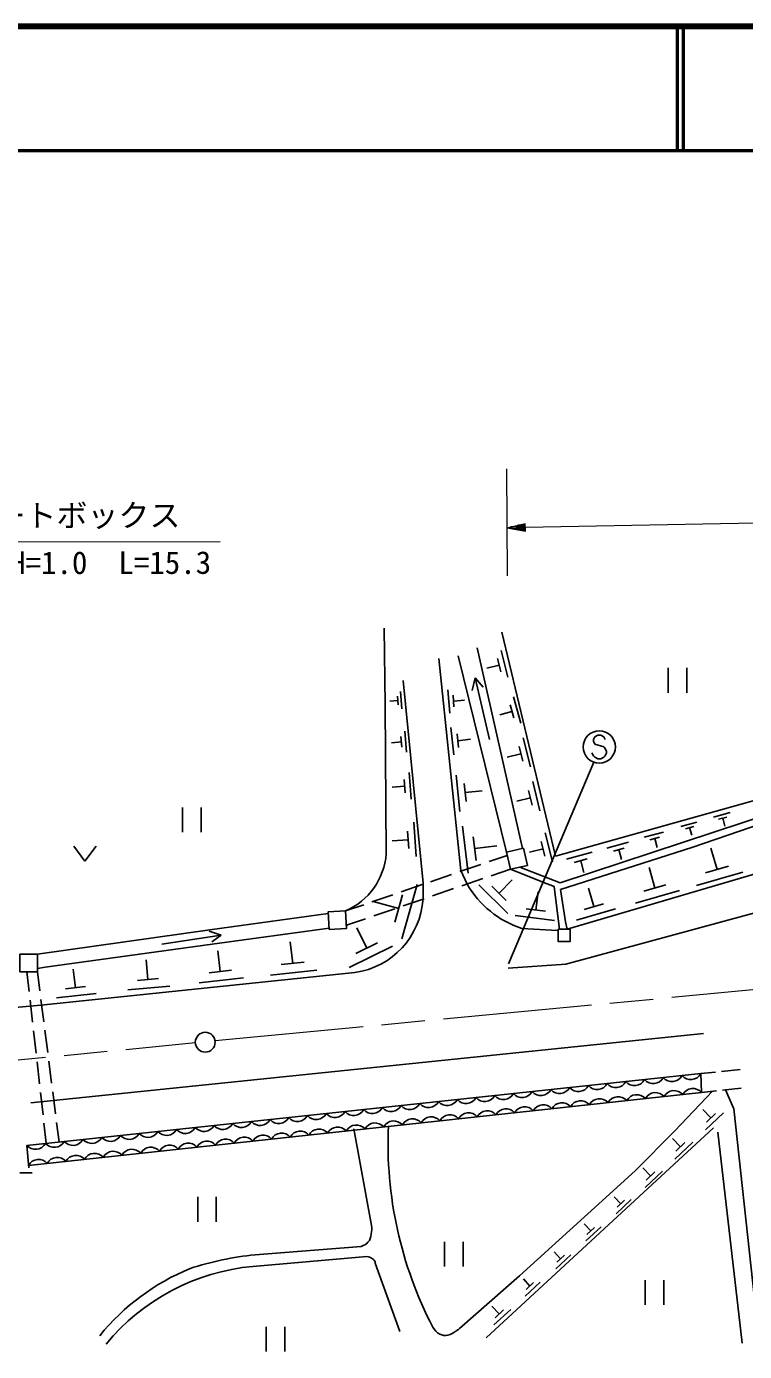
# Model space of a CAD drawing. Units: millimetres, scale not verified. Extents: x 40000 to 680000, y 20000 to 380000.
# Drawn here: x 456272 to 514186, y 273146 to 380000 of the extents above; entities that cross this region are included whole.
import ezdxf
from ezdxf.enums import TextEntityAlignment as Align

# ---------------------------------------------------------------- set-up
doc = ezdxf.new("R2010")
doc.units = ezdxf.units.MM
doc.header["$LTSCALE"] = 1000
doc.linetypes.add('CHAIN', pattern=[18.5, 12, -1.5, 3.5, -1.5])
for name, color, linetype, lineweight in [('M-BGD', 7, 'Continuous', 25), ('M-BMK', 2, 'CHAIN', 13), ('M-BMK-SRVR', 3, 'Continuous', 25), ('M-STR-HTXT', 7, 'Continuous', 13), ('M-STR-STRC', 7, 'Continuous', 25), ('M-STR-STRD', 7, 'Continuous', 25), ('M-TTL', 2, 'Continuous', 140), ('M-TTL-LINE', 7, 'Continuous', 50)]:
    doc.layers.add(name, color=color, linetype=linetype, lineweight=lineweight)
doc.styles.add('ＭＳ ゴシック', font='')
doc.styles.get('ＭＳ ゴシック').set_extended_font_data('MS Gothic')

msp = doc.modelspace()

# ---------------------------------------------------------------- linework, layer by layer
at = {"layer": 'M-BGD'}
for p, q in [((485124, 331484), (485209, 325304)), ((494607, 331146), (498949, 313100)), ((491103, 329235), (494979, 313409)), ((492625, 329901), (496271, 313709)), ((494564, 329674), (495106, 327538)), ((489527, 329029), (491305, 311926)), ((494408, 328498), (493411, 328244)), ((494272, 329032), (494543, 327964)), ((508038, 328271), (508038, 326271)), ((509538, 326271), (509538, 328271)), ((486648, 327251), (488257, 310910)), ((492466, 327477), (492225, 326462)), ((493617, 322491), (492466, 327477)), ((492466, 327477), (493117, 326725)), ((486198, 325995), (486253, 325308)), ((486446, 326361), (486556, 324986)), ((490412, 324631), (490261, 326513)), ((490750, 325132), (490675, 326073)), ((495564, 325950), (496148, 323825)), ((485293, 313281), (485209, 325304)), ((486226, 325652), (485584, 325599)), ((490713, 325602), (491591, 325673)), ((495285, 325302), (495577, 324240)), ((495431, 324771), (494440, 324498)), ((486477, 322734), (486545, 321885)), ((486782, 323185), (486918, 321489)), ((490738, 321253), (490498, 323457)), ((491119, 321852), (490999, 322954)), ((486511, 322310), (485719, 322245)), ((491059, 322403), (492087, 322516)), ((496007, 321935), (496299, 320758)), ((496333, 322640), (496915, 320286)), ((496153, 321346), (495055, 321074)), ((487131, 319848), (487306, 317679)), ((491237, 316700), (490919, 319618)), ((486784, 318729), (485772, 318647)), ((486741, 319271), (486828, 318186)), ((491741, 317493), (491582, 318952)), ((497100, 319100), (497682, 316746)), ((498949, 313100), (518187, 318472)), ((491662, 318223), (493023, 318372)), ((496920, 317807), (495822, 317534)), ((496775, 318395), (497066, 317218)), ((519238, 317525), (499307, 310930)), ((468867, 317019), (468867, 315019)), ((470367, 315019), (470367, 317019)), ((509931, 313789), (519329, 317006)), ((511675, 316245), (513031, 316610)), ((487525, 315839), (487713, 313057)), ((491909, 311708), (491430, 315506)), ((509047, 315475), (510340, 315824)), ((509440, 315304), (510086, 315478)), ((509763, 315391), (509926, 314788)), ((512087, 316065), (512765, 316248)), ((512426, 316156), (512597, 315524)), ((487062, 314411), (485764, 314322)), ((487015, 315106), (487109, 313715)), ((492549, 312753), (492309, 314652)), ((497793, 314275), (498085, 313098)), ((498119, 314980), (498701, 312626)), ((503080, 313738), (504825, 314208)), ((506091, 314622), (507641, 315040)), ((506562, 314417), (507337, 314626)), ((506949, 314521), (507145, 313798)), ((460079, 313895), (460979, 312695)), ((460979, 312695), (461879, 313895)), ((492429, 313703), (494202, 313928)), ((493584, 312658), (495038, 313159)), ((497939, 313687), (496841, 313414)), ((499348, 310402), (509931, 313789)), ((499833, 312862), (501893, 313418)), ((503611, 313506), (504483, 313741)), ((504047, 313624), (504267, 312810)), ((511971, 312006), (511470, 313745)), ((491221, 311844), (492923, 312430)), ((493754, 311504), (495300, 312031)), ((495300, 312031), (497909, 310995)), ((496071, 312211), (499307, 310930)), ((499874, 307212), (519329, 312942)), ((500459, 312589), (501489, 312867)), ((500974, 312728), (501234, 311767)), ((506963, 310528), (506486, 312186)), ((512904, 312274), (511039, 311738)), ((488857, 311029), (490559, 311616)), ((491305, 311926), (491813, 310826)), ((491388, 310697), (493091, 311278)), ((494387, 310096), (495457, 311195)), ((497909, 310995), (498840, 310656)), ((514050, 311796), (510321, 310724)), ((484130, 309400), (485832, 309987)), ((486599, 309966), (485985, 307765)), ((486494, 310215), (488195, 310801)), ((487785, 310820), (486559, 306420)), ((488257, 310910), (488257, 309640)), ((489022, 309890), (490725, 310471)), ((495105, 308478), (492751, 310773)), ((494975, 309522), (493798, 310670)), ((497354, 308748), (497541, 310218)), ((498840, 310656), (499263, 307185)), ((499757, 307799), (499348, 310402)), ((499771, 304391), (520007, 309894)), ((502036, 309026), (501612, 310498)), ((508944, 310328), (505391, 309308)), ((507851, 310784), (506075, 310273)), ((482015, 308671), (483468, 309172)), ((486292, 308865), (484238, 309436)), ((484289, 308276), (485993, 308857)), ((486655, 309083), (488359, 309664)), ((498142, 308647), (496567, 308848)), ((503794, 308849), (500641, 307943)), ((502825, 309253), (501248, 308800)), ((471239, 307185), (480610, 308464)), ((482081, 307522), (483627, 308050)), ((498849, 307916), (495699, 308319)), ((499874, 307212), (499757, 307799)), ((457154, 305191), (471239, 307185)), ((467175, 306001), (471983, 306732)), ((471983, 306732), (471018, 307037)), ((471983, 306732), (471230, 306174)), ((471239, 306000), (480678, 307279)), ((483711, 305667), (482912, 307300)), ((496215, 307270), (499094, 307100)), ((457777, 304137), (471239, 306000)), ((477747, 304448), (477552, 306190)), ((485804, 305822), (482303, 304112)), ((484587, 306095), (482836, 305239)), ((466072, 303140), (465921, 304730)), ((471904, 303792), (471718, 305453)), ((478681, 304551), (476813, 304344)), ((456295, 303777), (456476, 302181)), ((457154, 304046), (457777, 304137)), ((457154, 303777), (457352, 302224)), ((457438, 301089), (482753, 303714)), ((460217, 302481), (460049, 303980)), ((472794, 303891), (471014, 303693)), ((479697, 303908), (475962, 303493)), ((495115, 304052), (499771, 304391)), ((461020, 302570), (459414, 302392)), ((467838, 302619), (464433, 302300)), ((466923, 303220), (465220, 303061)), ((473763, 303277), (470202, 302882)), ((456555, 301486), (456758, 299697)), ((457440, 301529), (457668, 299744)), ((461894, 302017), (458682, 301661)), ((412830, 297056), (457438, 301089)), ((456837, 299002), (457040, 297213)), ((457756, 299049), (457984, 297264)), ((457119, 296517), (457322, 294729)), ((458072, 296569), (458300, 294784)), ((456290, 289768), (510655, 295553)), ((510655, 295553), (511835, 295673)), ((510719, 294030), (510655, 295553)), ((512333, 295724), (513825, 295877)), ((510719, 294030), (456440, 288157)), ((457400, 294033), (457603, 292245)), ((458389, 294089), (458616, 292304)), ((508577, 290929), (511605, 294128)), ((510719, 294030), (511919, 294163)), ((512416, 294218), (513907, 294382)), ((513318, 292707), (512660, 294245)), ((511479, 291986), (510838, 292663)), ((512480, 292382), (511027, 291009)), ((511842, 292329), (511116, 291643)), ((513318, 292707), (515265, 274927)), ((457682, 291549), (457863, 289954)), ((458705, 291609), (458903, 290056)), ((484111, 283305), (482669, 291098)), ((493337, 274250), (511698, 291192)), ((505359, 287712), (508577, 290929)), ((512034, 290828), (513995, 273826)), ((456290, 289768), (456459, 287952)), ((509018, 289644), (508375, 290323)), ((510021, 290040), (508565, 288664)), ((509382, 289988), (508654, 289300)), ((455722, 287558), (456722, 287558)), ((501549, 284240), (505359, 287712)), ((506608, 287307), (505991, 287959)), ((507572, 287688), (506173, 286366)), ((506958, 287637), (506259, 286976)), ((470080, 285616), (470080, 283616)), ((471580, 283616), (471580, 285616)), ((504217, 285066), (503685, 285628)), ((505047, 285395), (503842, 284256)), ((504518, 285351), (503916, 284782)), ((496046, 279245), (501549, 284240)), ((501785, 282874), (501259, 283442)), ((502618, 283193), (501401, 282069)), ((502089, 283156), (501480, 282593)), ((474710, 280938), (483261, 281627)), ((490000, 282000), (490000, 280000)), ((491500, 280000), (491500, 282000)), ((499350, 280625), (498824, 281193)), ((474541, 280007), (483730, 280813)), ((484400, 280281), (486394, 274758)), ((500183, 280944), (498966, 279820)), ((499654, 280907), (499045, 280344)), ((491208, 275001), (496046, 279245)), ((496874, 278427), (496348, 278994)), ((506181, 278900), (506181, 276900)), ((507681, 276900), (507681, 278900)), ((497707, 278745), (496490, 277621)), ((497178, 278708), (496569, 278145)), ((494400, 276182), (493816, 276813)), ((495327, 276536), (493973, 275286)), ((494738, 276495), (494062, 275869)), ((475605, 275146), (475605, 273146)), ((477105, 273146), (477105, 275146))]:
    msp.add_line(p, q, dxfattribs=at)
for points in [[(495300, 312031), (496677, 312352), (496357, 313729), (494979, 313409)], [(480684, 307179), (482096, 307260), (482015, 308671), (480603, 308591)], [(499144, 307212), (499144, 306222), (500134, 306222), (500134, 307212)], [(455739, 305191), (455739, 303777), (457154, 303777), (457154, 305191)]]:
    msp.add_lwpolyline(points, close=True, dxfattribs=at)
for centre, radius, start, end in [((479789, 313725), 5522, 293.77082, 355.38917), ((498686, 314832), 7955, 210.23578, 251.90913), ((481873, 310050), 6397, 277.91389, 356.3283), ((505315, 295508), 921, 220.51514, 331.63214), ((506825, 295669), 921, 220.51514, 331.63214), ((508335, 295830), 921, 220.51514, 331.63214), ((509845, 295990), 921, 220.51514, 331.63214), ((494744, 294384), 921, 220.51514, 331.63214), ((496254, 294544), 921, 220.51514, 331.63214), ((497764, 294705), 921, 220.51514, 331.63214), ((499274, 294866), 921, 220.51514, 331.63214), ((500784, 295026), 921, 220.51514, 331.63214), ((502295, 295187), 921, 220.51514, 331.63214), ((503805, 295348), 921, 220.51514, 331.63214), ((505498, 292944), 919, 40.55052, 151.8003), ((507005, 293107), 919, 40.55052, 151.8003), ((508513, 293270), 919, 40.55052, 151.8003), ((510021, 293433), 919, 40.55052, 151.8003), ((484173, 293259), 921, 220.51514, 331.63214), ((485683, 293419), 921, 220.51514, 331.63214), ((487193, 293580), 921, 220.51514, 331.63214), ((488703, 293741), 921, 220.51514, 331.63214), ((490213, 293902), 921, 220.51514, 331.63214), ((491724, 294062), 921, 220.51514, 331.63214), ((493234, 294223), 921, 220.51514, 331.63214), ((496451, 291965), 919, 40.55052, 151.8003), ((497959, 292128), 919, 40.55052, 151.8003), ((499467, 292291), 919, 40.55052, 151.8003), ((500974, 292454), 919, 40.55052, 151.8003), ((502482, 292617), 919, 40.55052, 151.8003), ((503990, 292780), 919, 40.55052, 151.8003), ((475112, 292295), 921, 220.51514, 331.63214), ((476622, 292455), 921, 220.51514, 331.63214), ((478132, 292616), 921, 220.51514, 331.63214), ((479642, 292777), 921, 220.51514, 331.63214), ((481153, 292937), 921, 220.51514, 331.63214), ((482663, 293098), 921, 220.51514, 331.63214), ((485897, 290823), 919, 40.55052, 151.8003), ((487405, 290986), 919, 40.55052, 151.8003), ((488912, 291149), 919, 40.55052, 151.8003), ((490420, 291312), 919, 40.55052, 151.8003), ((491928, 291475), 919, 40.55052, 151.8003), ((493436, 291639), 919, 40.55052, 151.8003), ((494943, 291802), 919, 40.55052, 151.8003), ((464541, 291170), 921, 220.51514, 331.63214), ((466051, 291331), 921, 220.51514, 331.63214), ((467561, 291491), 921, 220.51514, 331.63214), ((469071, 291652), 921, 220.51514, 331.63214), ((470582, 291813), 921, 220.51514, 331.63214), ((472092, 291973), 921, 220.51514, 331.63214), ((473602, 292134), 921, 220.51514, 331.63214), ((476851, 289844), 919, 40.55052, 151.8003), ((478358, 290007), 919, 40.55052, 151.8003), ((479866, 290170), 919, 40.55052, 151.8003), ((481374, 290333), 919, 40.55052, 151.8003), ((482882, 290497), 919, 40.55052, 151.8003), ((484389, 290660), 919, 40.55052, 151.8003), ((517687, 289937), 32255, 177.48566, 207.3709), ((456990, 290366), 921, 220.51514, 331.63214), ((458500, 290527), 921, 220.51514, 331.63214), ((460011, 290688), 921, 220.51514, 331.63214), ((461521, 290848), 921, 220.51514, 331.63214), ((463031, 291009), 921, 220.51514, 331.63214), ((466296, 288702), 919, 40.55052, 151.8003), ((467804, 288865), 919, 40.55052, 151.8003), ((469312, 289028), 919, 40.55052, 151.8003), ((470820, 289191), 919, 40.55052, 151.8003), ((472327, 289355), 919, 40.55052, 151.8003), ((473835, 289518), 919, 40.55052, 151.8003), ((475343, 289681), 919, 40.55052, 151.8003), ((457250, 287723), 919, 40.55052, 151.8003), ((458758, 287886), 919, 40.55052, 151.8003), ((460266, 288049), 919, 40.55052, 151.8003), ((461773, 288213), 919, 40.55052, 151.8003), ((463281, 288376), 919, 40.55052, 151.8003), ((464789, 288539), 919, 40.55052, 151.8003), ((476120, 262674), 17405, 95.20602, 140.51328), ((477056, 256684), 24368, 95.52365, 108.16051), ((476519, 262751), 18487, 112.44628, 140.86594)]:
    msp.add_arc(centre, radius, start, end, dxfattribs=at)
for points, knots in [([(484111, 283305), (484126, 283003), (484130, 282885), (484076, 282624), (484019, 282350), (484002, 282164), (483814, 281956), (483645, 281770), (483508, 281714), (483261, 281627)], [0, 0, 0, 0, 1, 1, 1, 2, 2, 2, 3, 3, 3, 3]), ([(483730, 280813), (483903, 280772), (483980, 280759), (484112, 280670), (484221, 280598), (484304, 280561), (484357, 280441), (484383, 280382), (484393, 280350), (484400, 280281)], [0, 0, 0, 0, 1, 1, 1, 2, 2, 2, 3, 3, 3, 3]), ([(489043, 275108), (489230, 274839), (489330, 274672), (489618, 274550), (489853, 274450), (490018, 274400), (490266, 274459), (490540, 274524), (490675, 274626), (490909, 274781), (491030, 274861), (491076, 274892), (491208, 275001)], [0, 0, 0, 0, 1, 1, 1, 2, 2, 2, 3, 3, 3, 4, 4, 4, 4])]:
    msp.add_open_spline(points, degree=3, knots=knots, dxfattribs=at)
at = {"layer": 'M-BMK'}
for p, q in [((471478, 298225), (569472, 307496)), ((372206, 288604), (469891, 298053))]:
    msp.add_line(p, q, dxfattribs=at)
at = {"layer": 'M-BMK-SRVR'}
msp.add_circle((470690, 298088), 800, dxfattribs=at)
at = {"layer": 'M-STR-HTXT'}
for p, q in [((494989, 344339), (495030, 335708)), ((496511, 339611), (565626, 340998)), ((495012, 339581), (496505, 339911)), ((496207, 339845), (496507, 339851)), ((496517, 339311), (496505, 339911)), ((495012, 339581), (496511, 339611)), ((495012, 339581), (496517, 339311)), ((496510, 339671), (495310, 339647)), ((496513, 339551), (495313, 339527)), ((495609, 339713), (496509, 339731)), ((495614, 339473), (496514, 339491)), ((496508, 339791), (495908, 339779)), ((496515, 339431), (495915, 339419)), ((496216, 339365), (496516, 339371)), ((471885, 338428), (444005, 338420))]:
    msp.add_line(p, q, dxfattribs=at)
at = {"layer": 'M-STR-STRC'}
for p, q in [((502120, 322724), (502001, 322488)), ((502356, 322842), (502120, 322724)), ((502592, 322842), (502356, 322842)), ((502829, 322724), (502592, 322842)), ((502947, 322488), (502829, 322724)), ((502001, 322488), (502001, 322370)), ((502001, 322370), (502120, 322133)), ((502120, 322133), (502829, 321897)), ((502829, 321897), (502947, 321779)), ((502947, 321779), (503065, 321542)), ((502027, 320676), (495156, 304418)), ((502001, 321188), (501883, 321424)), ((502120, 321070), (502001, 321188)), ((502356, 320951), (502120, 321070)), ((502592, 320951), (502356, 320951)), ((502829, 321070), (502592, 320951)), ((502947, 321188), (502829, 321070)), ((503065, 321424), (502947, 321188)), ((503065, 321542), (503065, 321424))]:
    msp.add_line(p, q, dxfattribs=at)
msp.add_circle((502474, 321897), 1300, dxfattribs=at)
at = {"layer": 'M-STR-STRD'}
msp.add_line((510889, 298779), (456620, 293196), dxfattribs=at)
at = {"layer": 'M-TTL'}
msp.add_line((680000, 380000), (40000, 380000), dxfattribs=at)
at = {"layer": 'M-TTL-LINE'}
for p, q in [((508747, 380000), (508747, 370000)), ((509247, 380000), (509247, 370000)), ((40000, 370000), (680000, 370000))]:
    msp.add_line(p, q, dxfattribs=at)

# ---------------------------------------------------------------- texts
at = {"layer": 'M-STR-HTXT', "style": 'ＭＳ ゴシック'}
for s, p in [('カルバートボックス', (457437, 340564)), ('B=1.0\u3000H=1.0\u3000L=15.3', (458691, 336757))]:
    msp.add_text(s, height=1833, rotation=0.078, dxfattribs=at).set_placement(p, align=Align.MIDDLE_CENTER)

doc.saveas('drawing.dxf')
